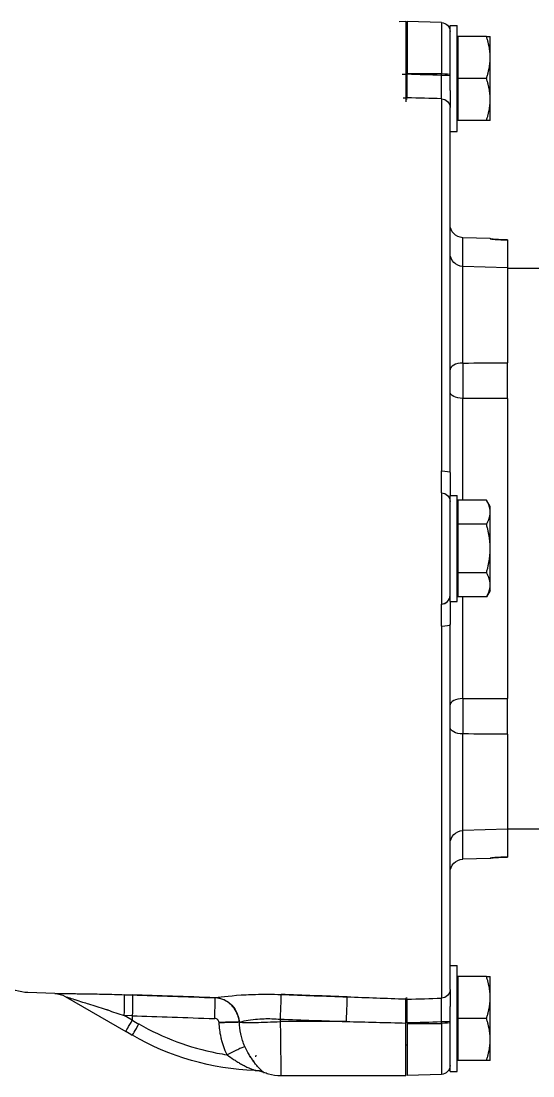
# Model space of a CAD drawing. Header units: millimetres. Extents: x 553637 to 584936, y 5008 to 53898.
# Drawn here: x 560118.2 to 560234.2, y 37612 to 37851 of the extents above; entities that cross this region are included whole.
import ezdxf

# ---------------------------------------------------------------- set-up
doc = ezdxf.new("R2010")
doc.units = ezdxf.units.MM
doc.header["$LTSCALE"] = 10
doc.header["$MEASUREMENT"] = 0
doc.layers.add('2', color=2, linetype='Continuous')

msp = doc.modelspace()

# ---------------------------------------------------------------- linework, layer by layer
at = {"layer": '2', "extrusion": (-1, 1.31047e-06, 1.33332e-29)}
for p, q in [((560203.9, 37850.93), (560205.41, 37850.99)), ((560205.71, 37850.91), (560205.71, 37839.11)), ((560213.48, 37850.63), (560205.71, 37850.91)), ((560213.48, 37850.63), (560213.48, 37839.09)), ((560215.41, 37835.27), (560215.41, 37849.99)), ((560215.41, 37849.99), (560217.01, 37849.99)), ((560217.01, 37825.99), (560217.01, 37849.99)), ((560217.01, 37846.69), (560217.16, 37846.84)), ((560223.66, 37847.49), (560217.16, 37847.49)), ((560217.16, 37847.49), (560217.16, 37828.49)), ((560224.51, 37828.49), (560224.51, 37847.49)), ((560205.41, 37843.99), (560205.71, 37843.99)), ((560204.52, 37838.97), (560205.41, 37838.99)), ((560205.71, 37839.11), (560205.71, 37839)), ((560205.71, 37839.11), (560213.48, 37839.09)), ((560213.48, 37838.77), (560213.48, 37839.09)), ((560223.66, 37837.99), (560217.16, 37837.99)), ((560205.41, 37833.55), (560205.41, 37832.72)), ((560205.41, 37833.39), (560205.71, 37833.39)), ((560213.48, 37833.38), (560213.48, 37749.07)), ((560215.41, 37748.73), (560215.41, 37831.41)), ((560217.01, 37829.29), (560217.16, 37829.14)), ((560223.66, 37828.49), (560217.16, 37828.49)), ((560215.41, 37825.99), (560217.01, 37825.99)), ((560218.3, 37773.5), (560218.3, 37801.91)), ((560224.48, 37801.69), (560218.3, 37801.91)), ((560224.48, 37801.69), (560224.48, 37801.66)), ((560228.41, 37801.4), (560226.89, 37801.45)), ((560228.41, 37801.4), (560228.41, 37773.58)), ((560228.41, 37795.05), (560218.3, 37795.41)), ((560228.41, 37794.99), (560243.41, 37794.99)), ((560218.29, 37770.63), (560218.29, 37770.63)), ((560218.3, 37742.46), (560218.3, 37765.5)), ((560228.41, 37765.49), (560228.41, 37697.48)), ((560213.48, 37744.09), (560213.48, 37744.11)), ((560213.48, 37744.09), (560213.48, 37718.89)), ((560215.41, 37719.49), (560215.41, 37743.49)), ((560215.41, 37743.49), (560217.01, 37743.49)), ((560217.01, 37719.49), (560217.01, 37743.49)), ((560217.16, 37742.46), (560217.16, 37720.52)), ((560223.66, 37742.46), (560217.16, 37742.46)), ((560224.51, 37740.99), (560223.66, 37742.46)), ((560224.51, 37739.71), (560224.51, 37740.99)), ((560217.01, 37740.19), (560217.16, 37740.34)), ((560224.51, 37723.26), (560224.51, 37739.71)), ((560223.66, 37736.97), (560217.16, 37736.97)), ((560223.66, 37726), (560217.16, 37726)), ((560217.01, 37722.79), (560217.16, 37722.64)), ((560224.51, 37721.99), (560223.66, 37720.52)), ((560224.51, 37721.99), (560224.51, 37723.26)), ((560215.41, 37719.49), (560217.01, 37719.49)), ((560223.66, 37720.52), (560217.16, 37720.52)), ((560218.3, 37697.47), (560218.3, 37720.52)), ((560213.48, 37718.86), (560213.48, 37718.89)), ((560215.41, 37631.56), (560215.41, 37714.24)), ((560213.48, 37713.9), (560213.48, 37629.59)), ((560218.3, 37661.06), (560218.3, 37689.47)), ((560228.41, 37689.4), (560228.41, 37661.58)), ((560228.41, 37667.92), (560218.3, 37667.57)), ((560228.41, 37667.99), (560243.41, 37667.99)), ((560224.48, 37661.28), (560218.3, 37661.06)), ((560224.48, 37661.31), (560224.48, 37661.28)), ((560226.89, 37661.52), (560228.41, 37661.58)), ((560215.41, 37636.99), (560217.01, 37636.99)), ((560217.01, 37612.99), (560217.01, 37636.99)), ((560217.01, 37633.69), (560217.16, 37633.84)), ((560223.66, 37634.49), (560217.16, 37634.49)), ((560217.16, 37634.49), (560217.16, 37615.49)), ((560224.51, 37615.49), (560224.51, 37634.49)), ((560125.85, 37630.64), (560119.75, 37630.85)), ((560128.18, 37629.97), (560141.92, 37622.04)), ((560141.59, 37630.39), (560143.42, 37630.33)), ((560192.54, 37629.88), (560192.54, 37629.88)), ((560205.41, 37629.58), (560205.41, 37628.75)), ((560205.71, 37629.58), (560205.41, 37629.58)), ((560215.41, 37612.99), (560215.41, 37627.7)), ((560141.57, 37625.67), (560141.57, 37625.67)), ((560141.57, 37625.67), (560141.57, 37625.67)), ((560143.4, 37624.61), (560141.57, 37625.67)), ((560143.4, 37625.61), (560141.57, 37625.67)), ((560143.4, 37625.61), (560143.4, 37624.61)), ((560176.9, 37624.84), (560176.93, 37624.31)), ((560191.86, 37624.31), (560176.93, 37624.31)), ((560205.71, 37623.98), (560205.71, 37623.86)), ((560205.71, 37623.86), (560213.48, 37623.88)), ((560205.71, 37623.86), (560205.71, 37612.07)), ((560213.48, 37623.88), (560213.48, 37624.21)), ((560213.48, 37623.88), (560213.48, 37612.34)), ((560223.66, 37624.99), (560217.16, 37624.99)), ((560205.41, 37618.99), (560205.71, 37618.99)), ((560171.42, 37616.34), (560171.44, 37616.72)), ((560217.01, 37616.29), (560217.16, 37616.14)), ((560223.66, 37615.49), (560217.16, 37615.49)), ((560171.31, 37613.18), (560171.4, 37613.17)), ((560205.41, 37611.99), (560177.08, 37611.99)), ((560213.48, 37612.34), (560205.71, 37612.07)), ((560215.41, 37612.99), (560217.01, 37612.99))]:
    msp.add_line(p, q, dxfattribs=at)
at = {"layer": '2', "extrusion": (3.3667e-22, 2.56909e-16, -1)}
for centre, radius, start, end in [((-560213.41, 37848.64), 2, 92.0001, 180.0001), ((-560218.41, 37804.91), 3, 272.0001, 0.0001), ((-560224.41, 37799.69), 2, 92.0001, 109.6216), ((-560218.41, 37798.4), 3, 272.0001, 0.0001), ((-560218.41, 37664.57), 3, 0.0001, 88.0001), ((-560218.41, 37658.07), 3, 0.0001, 88.0001), ((-560224.41, 37663.28), 2, 250.3767, 268.0001), ((-560125.68, 37625.64), 5, 92.0001, 120.0001), ((-560213.41, 37614.34), 2, 180.0001, 268.0001)]:
    msp.add_arc(centre, radius, start, end, dxfattribs=at)
at = {"layer": '2'}
msp.add_arc((560171.22, 37608.18), 5, 67.0169, 88.0001, dxfattribs=at)
at = {"layer": '2', "extrusion": (3.3667e-22, 2.56909e-16, -1)}
for centre, major_axis, ratio, start_param, end_param in [((560213.41, 37838.91), (-2, 0), 0.087156, 1.605703, 3.141593), ((560213.41, 37838.59), (-2, 0), 0.087156, 1.605703, 3.141593), ((560213.41, 37831.41), (-2, 0), 0.985436, 1.605703, 3.141593), ((560224.41, 37799.66), (-2, 0), 0.999556, 1.605703, 1.828845), ((560226.82, 37799.46), (-0.07, -2), 0.034875, 3.075038, 3.141593), ((560218.41, 37766.95), (-3, 0), 0.482962, -1.53589, 0), ((560213.41, 37748.73), (-2, 0), 0.170045, 1.605703, 3.141593), ((560213.41, 37742.12), (-2, 0), 0.996195, 1.605703, 3.141593), ((560213.41, 37742.1), (-2, 0), 0.996195, 1.605703, 3.141593), ((560218.41, 37691.02), (-3, 0), 0.518543, -1.53589, 0), ((560224.41, 37663.31), (-2, 0), 0.999556, 4.454254, 4.677482), ((560226.82, 37663.51), (-0.07, 2), 0.034875, 3.141593, 3.208147), ((560213.41, 37631.56), (-2, 0), 0.985436, 3.141593, 4.677482), ((560143.25, 37625.35), (-0.16, -5), 0.028528, 3.471744, 4.659065), ((560175.8, 37630.59), (-14.62, -1.16), 0.034766, 0.379245, 0.401784), ((560162.12, 37623.74), (1.03, -5.91), 0.927287, 3.364689, 4.804175), ((560118.19, 37580.54), (-874.96, 503.02), 0.050311, 1.570692, 1.572402), ((560163.02, 37623.8), (-4.99, -0.26), 0.051783, 1.582708, 2.597566), ((560169.45, 37624.15), (-2.4, -0.25), 0.109858, 0.738044, 0.749353), ((560213.41, 37624.38), (-2, 0), 0.087156, 3.141593, 4.677482), ((560213.41, 37624.06), (-2, 0), 0.087156, 3.141593, 4.677482), ((560171.32, 37616.34), (-0.12, -3.16), 0.000097, -0.19258, 0.000006), ((560171.03, 37608.33), (-3.16, -3.87), 0.951571, 2.469581, 2.860915)]:
    msp.add_ellipse(centre, major_axis=major_axis, ratio=ratio, start_param=start_param, end_param=end_param, dxfattribs=at)
at = {"layer": '2'}
for centre, major_axis, ratio, start_param, end_param in [((560218.41, 37771.95), (-3, 0), 0.518543, -1.53589, 0), ((560213.41, 37720.88), (-2, 0), 0.996195, 1.605703, 3.141593), ((560213.41, 37720.85), (-2, 0), 0.996195, 1.605703, 3.141593), ((560213.41, 37714.24), (-2, 0), 0.170045, 1.605703, 3.141593), ((560218.41, 37696.03), (-3, 0), 0.482962, -1.53589, 0), ((560141.42, 37625.41), (-0.16, -5), 0.02852, 1.624119, 3.064734), ((560162.03, 37624.71), (-0.17, -5), 0.008261, 1.623471, 3.061669), ((560176.9, 37624.53), (-0.21, -6), 0.001875, 3.317308, 4.660063), ((560191.86, 37623.99), (-0.21, -6), 0.001875, 3.316197, 4.660063), ((560141.88, 37621.99), (-875.95, 505.73), 0.000059, 4.710681, 4.712382), ((560171.14, 37608.24), (-3.13, -3.9), 0.979471, 3.414743, 3.792044)]:
    msp.add_ellipse(centre, major_axis=major_axis, ratio=ratio, start_param=start_param, end_param=end_param, dxfattribs=at)
for points, knots in [([(560205.41, 37850.99), (560205.41, 37850.99), (560205.41, 37850.65), (560205.41, 37849.37), (560205.41, 37848.43), (560205.41, 37846.15), (560205.41, 37844.87), (560205.41, 37842.05), (560205.41, 37840.54), (560205.41, 37838.99)], [1.946891, 1.946891, 1.946891, 1.946891, 2.454832, 2.454832, 2.962729, 2.962729, 3.428241, 3.428241, 3.893753, 3.893753, 3.893753, 3.893753]), ([(560205.41, 37838.99), (560205.41, 37838.34), (560205.41, 37837.69), (560205.41, 37836.48), (560205.41, 37835.92), (560205.41, 37834.94), (560205.41, 37834.53), (560205.41, 37833.89), (560205.41, 37833.67), (560205.41, 37833.55)], [0, 0, 0, 0, 0.1981354, 0.1981354, 0.3962669, 0.3962669, 0.5946698, 0.5946698, 0.7930927, 0.7930927, 0.7930927, 0.7930927]), ([(560205.71, 37833.61), (560205.71, 37833.72), (560205.71, 37833.93), (560205.71, 37834.55), (560205.71, 37834.97), (560205.71, 37835.96), (560205.71, 37836.53), (560205.71, 37837.74), (560205.71, 37838.36), (560205.71, 37839)], [-0.7877585, -0.7877585, -0.7877585, -0.7877585, -0.5964028, -0.5964028, -0.394162, -0.394162, -0.1916324, -0.1916324, 0, 0, 0, 0]), ([(560213.48, 37833.38), (560213.49, 37833.6), (560213.5, 37834.27), (560213.5, 37835.23), (560213.5, 37835.71), (560213.5, 37836.27), (560213.49, 37836.87), (560213.49, 37837.47), (560213.48, 37838.11), (560213.48, 37838.77)], [0, 0, 0, 0, 0.003915603, 0.003915603, 0.003915603, 0.005877859, 0.005877859, 0.005877859, 0.007831206, 0.007831206, 0.007831206, 0.007831206]), ([(560215.41, 37835.27), (560215.41, 37834.77), (560215.41, 37834.3), (560215.41, 37833.88), (560215.41, 37832.59), (560215.41, 37831.71), (560215.41, 37831.41)], [0.003491699, 0.003491699, 0.003491699, 0.003491699, 0.005218226, 0.005218226, 0.005218226, 0.01044066, 0.01044066, 0.01044066, 0.01044066]), ([(560226.89, 37801.45), (560226.24, 37801.48), (560225.62, 37801.52), (560225.18, 37801.56), (560225.18, 37801.56), (560225.17, 37801.56), (560225.17, 37801.56), (560224.73, 37801.6), (560224.48, 37801.64), (560224.48, 37801.66)], [0, 0, 0, 0, 0.00192262, 0.00192262, 0.00192262, 0.001940128, 0.001940128, 0.001940128, 0.003880255, 0.003880255, 0.003880255, 0.003880255]), ([(560224.85, 37801.61), (560224.85, 37801.61), (560224.85, 37801.61), (560224.86, 37801.61), (560224.87, 37801.6), (560224.93, 37801.6), (560224.98, 37801.59), (560225.13, 37801.57), (560225.24, 37801.56), (560225.52, 37801.54), (560225.7, 37801.52), (560226.09, 37801.5), (560226.32, 37801.48), (560226.66, 37801.47), (560226.78, 37801.46), (560226.9, 37801.46)], [3.004142, 3.004142, 3.004142, 3.004142, 3.065099, 3.065099, 3.314489, 3.314489, 3.702731, 3.702731, 4.257797, 4.257797, 4.90768, 4.90768, 5.611307, 5.611307, 5.963654, 5.963654, 5.963654, 5.963654]), ([(560225.28, 37801.56), (560225.31, 37801.56), (560225.34, 37801.55), (560225.52, 37801.54), (560225.7, 37801.52), (560226.09, 37801.5), (560226.32, 37801.48), (560226.66, 37801.47), (560226.78, 37801.46), (560226.9, 37801.46)], [4.118155, 4.118155, 4.118155, 4.118155, 4.257202, 4.257202, 4.905855, 4.905855, 5.611066, 5.611066, 5.962972, 5.962972, 5.962972, 5.962972]), ([(560218.3, 37773.5), (560218.29, 37772.3), (560218.29, 37770.92), (560218.29, 37769.52), (560218.29, 37768.82), (560218.29, 37768.12), (560218.29, 37767.44), (560218.29, 37766.76), (560218.3, 37766.12), (560218.3, 37765.5)], [0, 0, 0, 0, 0.004177435, 0.004177435, 0.004177435, 0.006266153, 0.006266153, 0.006266153, 0.00835487, 0.00835487, 0.00835487, 0.00835487]), ([(560228.41, 37765.49), (560228.41, 37766.1), (560228.41, 37766.74), (560228.41, 37768.12), (560228.41, 37768.84), (560228.41, 37770.28), (560228.41, 37770.99), (560228.41, 37772.35), (560228.41, 37772.99), (560228.41, 37773.58)], [0, 0, 0, 0, 0.2084521, 0.2084521, 0.4245171, 0.4245171, 0.6408669, 0.6408669, 0.849582, 0.849582, 0.849582, 0.849582]), ([(560213.48, 37744.11), (560213.49, 37744.23), (560213.5, 37744.79), (560213.5, 37745.67), (560213.5, 37746.11), (560213.49, 37746.64), (560213.49, 37747.22), (560213.49, 37747.79), (560213.48, 37748.42), (560213.48, 37749.07)], [0, 0, 0, 0, 0.003915603, 0.003915603, 0.003915603, 0.005877859, 0.005877859, 0.005877859, 0.007831206, 0.007831206, 0.007831206, 0.007831206]), ([(560215.41, 37748.73), (560215.41, 37747.86), (560215.41, 37747.03), (560215.41, 37746.26), (560215.41, 37746.01), (560215.41, 37745.76), (560215.41, 37745.52), (560215.41, 37745.04), (560215.41, 37744.6), (560215.41, 37744.21), (560215.41, 37743.94), (560215.41, 37743.7), (560215.41, 37743.49)], [0, 0, 0, 0, 0.002606128, 0.002606128, 0.002606128, 0.003476335, 0.003476335, 0.003476335, 0.005216581, 0.005216581, 0.005216581, 0.006371956, 0.006371956, 0.006371956, 0.006371956]), ([(560215.41, 37719.49), (560215.41, 37719.27), (560215.41, 37719.03), (560215.41, 37718.77), (560215.41, 37717.59), (560215.41, 37715.98), (560215.41, 37714.24)], [0.004072449, 0.004072449, 0.004072449, 0.004072449, 0.005218226, 0.005218226, 0.005218226, 0.01044066, 0.01044066, 0.01044066, 0.01044066]), ([(560213.48, 37713.9), (560213.49, 37715.21), (560213.5, 37716.41), (560213.5, 37717.3), (560213.5, 37717.74), (560213.49, 37718.11), (560213.49, 37718.37), (560213.49, 37718.64), (560213.48, 37718.8), (560213.48, 37718.86)], [0, 0, 0, 0, 0.003915603, 0.003915603, 0.003915603, 0.005877859, 0.005877859, 0.005877859, 0.007831206, 0.007831206, 0.007831206, 0.007831206]), ([(560218.3, 37697.47), (560218.29, 37696.24), (560218.29, 37694.85), (560218.29, 37693.45), (560218.29, 37692.75), (560218.29, 37692.04), (560218.29, 37691.38), (560218.29, 37690.71), (560218.3, 37690.07), (560218.3, 37689.47)], [0, 0, 0, 0, 0.004177435, 0.004177435, 0.004177435, 0.006266153, 0.006266153, 0.006266153, 0.008354871, 0.008354871, 0.008354871, 0.008354871]), ([(560228.41, 37689.4), (560228.41, 37689.99), (560228.41, 37690.62), (560228.41, 37691.98), (560228.41, 37692.69), (560228.41, 37694.13), (560228.41, 37694.85), (560228.41, 37696.23), (560228.41, 37696.88), (560228.41, 37697.48)], [0, 0, 0, 0, 0.2084463, 0.2084463, 0.4245171, 0.4245171, 0.640861, 0.640861, 0.849582, 0.849582, 0.849582, 0.849582]), ([(560224.48, 37661.31), (560224.48, 37661.33), (560224.73, 37661.37), (560225.17, 37661.41), (560225.17, 37661.41), (560225.18, 37661.41), (560225.18, 37661.41), (560225.62, 37661.45), (560226.24, 37661.49), (560226.89, 37661.52)], [0, 0, 0, 0, 0.001941506, 0.001941506, 0.001941506, 0.001959035, 0.001959035, 0.001959035, 0.003883013, 0.003883013, 0.003883013, 0.003883013]), ([(560226.9, 37661.51), (560226.66, 37661.51), (560226.43, 37661.49), (560225.99, 37661.47), (560225.77, 37661.45), (560225.4, 37661.42), (560225.23, 37661.41), (560225.04, 37661.39), (560224.99, 37661.38), (560224.91, 37661.37), (560224.89, 37661.37), (560224.86, 37661.37), (560224.85, 37661.37), (560224.85, 37661.37)], [0, 0, 0, 0, 0.699143, 0.699143, 1.412896, 1.412896, 2.142269, 2.142269, 2.470696, 2.470696, 2.772302, 2.772302, 2.955881, 2.955881, 2.955881, 2.955881]), ([(560119.75, 37630.85), (560118.8, 37630.88), (560117.84, 37631.06), (560116.05, 37631.65), (560115.19, 37632.08), (560113.63, 37633.16), (560112.93, 37633.81), (560111.74, 37635.28), (560111.24, 37636.1), (560110.51, 37637.84), (560110.27, 37638.78), (560110.15, 37639.8), (560110.14, 37639.89), (560110.14, 37639.97)], [0, 0, 0, 0, 2.853609, 2.853609, 5.684101, 5.684101, 8.514313, 8.514313, 11.346228, 11.346228, 14.176704, 14.176704, 14.438353, 14.438353, 14.438353, 14.438353]), ([(560125.85, 37630.64), (560125.85, 37630.64), (560125.94, 37630.64), (560126.1, 37630.64), (560126.2, 37630.64), (560126.33, 37630.64), (560126.49, 37630.64), (560126.56, 37630.64), (560126.64, 37630.64), (560126.72, 37630.64), (560127.18, 37630.64), (560127.74, 37630.64), (560128.33, 37630.64), (560128.38, 37630.64), (560128.43, 37630.64), (560128.48, 37630.64), (560129.13, 37630.63), (560129.82, 37630.63), (560130.52, 37630.62), (560131.05, 37630.62), (560131.58, 37630.61), (560132.12, 37630.61), (560132.3, 37630.6), (560132.49, 37630.6), (560132.67, 37630.6), (560134.13, 37630.58), (560135.61, 37630.55), (560137.1, 37630.52), (560138.59, 37630.48), (560140.1, 37630.44), (560141.59, 37630.39)], [0, 0, 0, 0, 0.0625, 0.0625, 0.0625, 0.1046312, 0.1046312, 0.1046312, 0.125, 0.125, 0.125, 0.2402064, 0.2402064, 0.2402064, 0.25, 0.25, 0.25, 0.375, 0.375, 0.375, 0.4679999, 0.4679999, 0.4679999, 0.5, 0.5, 0.5, 0.75, 0.75, 0.75, 0.9999975, 0.9999975, 0.9999975, 0.9999975]), ([(560215.41, 37631.56), (560215.41, 37631.41), (560215.41, 37631.12), (560215.41, 37630.71), (560215.41, 37630.57), (560215.41, 37630.41), (560215.41, 37630.25), (560215.41, 37629.91), (560215.41, 37629.53), (560215.41, 37629.1), (560215.41, 37628.67), (560215.41, 37628.2), (560215.41, 37627.7)], [0, 0, 0, 0, 0.002606128, 0.002606128, 0.002606128, 0.003476335, 0.003476335, 0.003476335, 0.005216581, 0.005216581, 0.005216581, 0.006952669, 0.006952669, 0.006952669, 0.006952669]), ([(560128.18, 37629.97), (560128.18, 37629.97), (560128.39, 37629.9), (560128.71, 37629.81), (560128.77, 37629.79), (560128.84, 37629.77), (560128.91, 37629.75), (560129.3, 37629.62), (560129.77, 37629.47), (560130.28, 37629.32), (560130.32, 37629.3), (560130.36, 37629.29), (560130.4, 37629.28), (560130.96, 37629.1), (560131.54, 37628.92), (560132.14, 37628.73), (560132.58, 37628.59), (560133.03, 37628.44), (560133.49, 37628.3), (560133.65, 37628.25), (560133.8, 37628.2), (560133.96, 37628.15), (560135.2, 37627.75), (560136.46, 37627.34), (560137.73, 37626.93), (560139.01, 37626.51), (560140.29, 37626.09), (560141.57, 37625.67)], [0.0000017, 0.0000017, 0.0000017, 0.0000017, 0.1047114, 0.1047114, 0.1047114, 0.1250017, 0.1250017, 0.1250017, 0.2402152, 0.2402152, 0.2402152, 0.2500017, 0.2500017, 0.2500017, 0.3750017, 0.3750017, 0.3750017, 0.4680061, 0.4680061, 0.4680061, 0.5000017, 0.5000017, 0.5000017, 0.7500017, 0.7500017, 0.7500017, 1, 1, 1, 1]), ([(560143.42, 37630.33), (560143.46, 37630.23), (560143.47, 37629.69), (560143.47, 37628.83), (560143.46, 37627.98), (560143.44, 37626.81), (560143.4, 37625.61)], [0.0000001, 0.0000001, 0.0000001, 0.0000001, 0.5, 0.5, 0.5, 1, 1, 1, 1]), ([(560167.66, 37624.14), (560167.56, 37625.29), (560167.14, 37626.42), (560166.47, 37627.33), (560166.3, 37627.57), (560166.11, 37627.78), (560165.91, 37627.99), (560164.92, 37629), (560163.58, 37629.61), (560162.21, 37629.7)], [0.0000008, 0.0000008, 0.0000008, 0.0000008, 0.3990756, 0.3990756, 0.3990756, 0.5000008, 0.5000008, 0.5000008, 1, 1, 1, 1]), ([(560162.33, 37629.72), (560163.67, 37629.93), (560166.16, 37630.23), (560169.23, 37630.38), (560169.9, 37630.41), (560170.59, 37630.44), (560171.3, 37630.46), (560173.15, 37630.51), (560175.14, 37630.5), (560177.11, 37630.43)], [0, 0, 0, 0, 0.561717, 0.561717, 0.561717, 0.682997, 0.682997, 0.682997, 1, 1, 1, 1]), ([(560205.41, 37623.97), (560205.41, 37624.63), (560205.41, 37625.28), (560205.41, 37626.49), (560205.41, 37627.05), (560205.41, 37628.03), (560205.41, 37628.44), (560205.41, 37629.08), (560205.41, 37629.3), (560205.41, 37629.42)], [0, 0, 0, 0, 0.1982751, 0.1982751, 0.3965733, 0.3965733, 0.5951457, 0.5951457, 0.7937206, 0.7937206, 0.7937206, 0.7937206]), ([(560205.71, 37623.98), (560205.71, 37624.61), (560205.71, 37625.23), (560205.71, 37626.44), (560205.71, 37627.01), (560205.71, 37628), (560205.71, 37628.42), (560205.71, 37629.04), (560205.71, 37629.25), (560205.71, 37629.36)], [-0.7877585, -0.7877585, -0.7877585, -0.7877585, -0.5964009, -0.5964009, -0.394162, -0.394162, -0.1916304, -0.1916304, 0, 0, 0, 0]), ([(560213.48, 37624.21), (560213.49, 37625.53), (560213.5, 37626.78), (560213.5, 37627.74), (560213.5, 37628.22), (560213.49, 37628.64), (560213.49, 37628.95), (560213.49, 37629.26), (560213.48, 37629.48), (560213.48, 37629.59)], [0, 0, 0, 0, 0.003915603, 0.003915603, 0.003915603, 0.005877859, 0.005877859, 0.005877859, 0.007831206, 0.007831206, 0.007831206, 0.007831206]), ([(560138.49, 37626.68), (560138.24, 37626.76), (560137.98, 37626.85), (560137.73, 37626.93), (560137.61, 37626.97), (560137.48, 37627.01), (560137.36, 37627.05)], [0.72550993, 0.72550993, 0.72550993, 0.72550993, 0.77493015, 0.77493015, 0.77493015, 0.79942022, 0.79942022, 0.79942022, 0.79942022]), ([(560141.92, 37622.04), (560141.92, 37622.04), (560142.08, 37622.31), (560142.35, 37622.78), (560142.62, 37623.25), (560143.01, 37623.92), (560143.4, 37624.61)], [0, 0, 0, 0, 0.5, 0.5, 0.5, 1, 1, 1, 1]), ([(560143.41, 37621.18), (560143.41, 37621.18), (560143.57, 37621.45), (560143.84, 37621.92), (560144.11, 37622.39), (560144.5, 37623.06), (560144.9, 37623.75)], [0, 0, 0, 0, 0.5, 0.5, 0.5, 1, 1, 1, 1]), ([(560144.9, 37623.75), (560150.39, 37620.59), (560156.39, 37618.36), (560162.58, 37617.17), (560163.35, 37617.02), (560164.12, 37616.89), (560164.89, 37616.77)], [-0.000001, -0.000001, -0.000001, -0.000001, 0.889306, 0.889306, 0.889306, 1, 1, 1, 1]), ([(560163.07, 37624.06), (560163.06, 37624.26), (560162.99, 37624.44), (560162.87, 37624.6), (560162.83, 37624.63), (560162.8, 37624.67), (560162.76, 37624.7), (560162.59, 37624.87), (560162.34, 37624.97), (560162.08, 37624.98)], [0, 0, 0, 0, 0.399057, 0.399057, 0.399057, 0.5, 0.5, 0.5, 1, 1, 1, 1]), ([(560167.66, 37624.14), (560167.29, 37624.17), (560166.65, 37624.18), (560165.84, 37624.17), (560165.03, 37624.15), (560164.05, 37624.12), (560163.07, 37624.06)], [0, 0, 0, 0, 0.5, 0.5, 0.5, 1, 1, 1, 1]), ([(560164.89, 37616.77), (560164.26, 37618.03), (560163.88, 37619.22), (560163.61, 37620.31), (560163.58, 37620.44), (560163.55, 37620.56), (560163.52, 37620.69), (560163.26, 37621.89), (560163.12, 37622.97), (560163.07, 37624.06)], [0.0000008, 0.0000008, 0.0000008, 0.0000008, 0.4486255, 0.4486255, 0.4486255, 0.5, 0.5, 0.5, 1, 1, 1, 1]), ([(560168.91, 37618.64), (560168.49, 37619.54), (560168.23, 37620.42), (560168.04, 37621.24), (560168.02, 37621.34), (560168, 37621.43), (560167.98, 37621.53), (560167.8, 37622.44), (560167.7, 37623.29), (560167.66, 37624.14)], [0, 0, 0, 0, 0.4485845, 0.4485845, 0.4485845, 0.4999862, 0.4999862, 0.4999862, 0.9999862, 0.9999862, 0.9999862, 0.9999862]), ([(560167.68, 37624.15), (560168.41, 37624.39), (560169.72, 37624.68), (560171.35, 37624.83), (560171.95, 37624.89), (560172.59, 37624.93), (560173.26, 37624.95), (560174.42, 37624.98), (560175.66, 37624.95), (560176.9, 37624.84)], [0, 0, 0, 0, 0.4999998, 0.4999998, 0.4999998, 0.6830049, 0.6830049, 0.6830049, 0.9999998, 0.9999998, 0.9999998, 0.9999998]), ([(560167.68, 37624.15), (560168.42, 37624.09), (560169.72, 37624.08), (560171.35, 37624.1), (560172.99, 37624.13), (560174.96, 37624.2), (560176.93, 37624.31)], [0, 0, 0, 0, 0.5, 0.5, 0.5, 1, 1, 1, 1]), ([(560176.93, 37624.31), (560176.95, 37622.66), (560176.97, 37621.04), (560176.99, 37619.54), (560177.01, 37618.05), (560177.02, 37616.69), (560177.04, 37615.56), (560177.05, 37614.42), (560177.06, 37613.52), (560177.07, 37612.91), (560177.07, 37612.59), (560177.07, 37612.36), (560177.08, 37612.2), (560177.08, 37612.06), (560177.08, 37611.99), (560177.08, 37611.99)], [0, 0, 0, 0, 0.125, 0.125, 0.125, 0.25, 0.25, 0.25, 0.375, 0.375, 0.375, 0.4400823, 0.4400823, 0.4400823, 0.4999758, 0.4999758, 0.4999758, 0.4999758]), ([(560205.41, 37611.99), (560205.41, 37611.99), (560205.41, 37612.32), (560205.41, 37613.6), (560205.41, 37614.54), (560205.41, 37616.82), (560205.41, 37618.1), (560205.41, 37620.91), (560205.41, 37622.43), (560205.41, 37623.97)], [1.946406, 1.946406, 1.946406, 1.946406, 2.454349, 2.454349, 2.962246, 2.962246, 3.427529, 3.427529, 3.892812, 3.892812, 3.892812, 3.892812]), ([(560168.91, 37618.64), (560168.56, 37618.51), (560167.99, 37618.26), (560167.28, 37617.93), (560166.57, 37617.6), (560165.74, 37617.19), (560164.89, 37616.77)], [0.0000035, 0.0000035, 0.0000035, 0.0000035, 0.5, 0.5, 0.5, 0.9999994, 0.9999994, 0.9999994, 0.9999994]), ([(560173.04, 37612.89), (560172.9, 37613.01), (560172.66, 37613.22), (560172.42, 37613.46), (560172.31, 37613.57), (560172.19, 37613.69), (560172.07, 37613.82), (560171.87, 37614.03), (560171.67, 37614.26), (560171.47, 37614.51), (560171.29, 37614.73), (560171.11, 37614.96), (560170.93, 37615.2), (560170.75, 37615.44), (560170.57, 37615.7), (560170.4, 37615.97), (560170.21, 37616.25), (560170.03, 37616.54), (560169.86, 37616.84), (560169.52, 37617.42), (560169.2, 37618.03), (560168.91, 37618.64)], [0.0000006, 0.0000006, 0.0000006, 0.0000006, 0.1723972, 0.1723972, 0.1723972, 0.25, 0.25, 0.25, 0.3820873, 0.3820873, 0.3820873, 0.5, 0.5, 0.5, 0.6208509, 0.6208509, 0.6208509, 0.75, 0.75, 0.75, 1, 1, 1, 1]), ([(560164.89, 37616.77), (560165.39, 37616.39), (560165.92, 37616.01), (560166.46, 37615.65), (560166.75, 37615.47), (560167.03, 37615.28), (560167.32, 37615.11), (560167.59, 37614.95), (560167.86, 37614.79), (560168.14, 37614.64), (560168.41, 37614.49), (560168.67, 37614.35), (560168.94, 37614.21), (560169.24, 37614.06), (560169.54, 37613.92), (560169.82, 37613.79), (560169.99, 37613.72), (560170.16, 37613.65), (560170.32, 37613.58), (560170.42, 37613.54), (560170.51, 37613.5), (560170.6, 37613.47), (560170.84, 37613.37), (560171.06, 37613.29), (560171.21, 37613.24)], [0, 0, 0, 0, 0.25, 0.25, 0.25, 0.3792575, 0.3792575, 0.3792575, 0.5, 0.5, 0.5, 0.6175873, 0.6175873, 0.6175873, 0.75, 0.75, 0.75, 0.8279116, 0.8279116, 0.8279116, 0.875, 0.875, 0.875, 0.9999994, 0.9999994, 0.9999994, 0.9999994]), ([(560170.09, 37616.45), (560170.21, 37616.26), (560170.33, 37616.07), (560170.45, 37615.89), (560170.61, 37615.65), (560170.77, 37615.42), (560170.93, 37615.2), (560171.01, 37615.09), (560171.08, 37614.99), (560171.16, 37614.9)], [0.4500456, 0.4500456, 0.4500456, 0.4500456, 0.53411, 0.53411, 0.53411, 0.6435903, 0.6435903, 0.6435903, 0.6935447, 0.6935447, 0.6935447, 0.6935447]), ([(560168.05, 37614.69), (560168.08, 37614.67), (560168.11, 37614.65), (560168.14, 37614.64), (560168.16, 37614.62), (560168.19, 37614.61), (560168.21, 37614.6)], [0.48648819, 0.48648819, 0.48648819, 0.48648819, 0.5, 0.5, 0.5, 0.51053436, 0.51053436, 0.51053436, 0.51053436]), ([(560177.08, 37611.99), (560176.13, 37611.99), (560175.17, 37612.12), (560173.89, 37612.5), (560173.53, 37612.63), (560173.17, 37612.78)], [0, 0, 0, 0, 2.850538, 2.850538, 4.001053, 4.001053, 4.001053, 4.001053])]:
    msp.add_open_spline(points, degree=3, knots=knots, dxfattribs=at)
for points, weights in [([(560223.66, 37847.49), (560224.51, 37847.49), (560224.51, 37847.49)], [1.63474294295, 1.76119074964, 1.76119074964]), ([(560224.51, 37842.74), (560224.51, 37844.94), (560223.66, 37847.49)], [1.76119074964, 1.76119074964, 1.63474294295]), ([(560223.66, 37837.99), (560224.51, 37840.53), (560224.51, 37842.74)], [1.63474294295, 1.76119074964, 1.76119074964]), ([(560224.51, 37833.24), (560224.51, 37835.44), (560223.66, 37837.99)], [1.76119074964, 1.76119074964, 1.63474294295]), ([(560223.66, 37828.49), (560224.51, 37831.03), (560224.51, 37833.24)], [1.63474294295, 1.76119074964, 1.76119074964]), ([(560224.51, 37828.49), (560224.51, 37828.49), (560223.66, 37828.49)], [1.76119074964, 1.76119074964, 1.63474294295]), ([(560224.51, 37739.71), (560224.51, 37740.99), (560223.66, 37742.46)], [1.76119074964, 1.76119074964, 1.63474294295]), ([(560223.66, 37736.97), (560224.51, 37738.44), (560224.51, 37739.71)], [1.63474294295, 1.76119074964, 1.76119074964]), ([(560224.51, 37731.49), (560224.51, 37734.03), (560223.66, 37736.97)], [1.76119074964, 1.76119074964, 1.63474294295]), ([(560223.66, 37726), (560224.51, 37728.94), (560224.51, 37731.49)], [1.63474294295, 1.76119074964, 1.76119074964]), ([(560224.51, 37723.26), (560224.51, 37724.53), (560223.66, 37726)], [1.76119074964, 1.76119074964, 1.63474294295]), ([(560223.66, 37720.52), (560224.51, 37721.99), (560224.51, 37723.26)], [1.63474294295, 1.76119074964, 1.76119074964]), ([(560223.66, 37634.49), (560224.51, 37634.49), (560224.51, 37634.49)], [1.63474294295, 1.76119074964, 1.76119074964]), ([(560224.51, 37629.74), (560224.51, 37631.94), (560223.66, 37634.49)], [1.76119074964, 1.76119074964, 1.63474294295]), ([(560223.66, 37624.99), (560224.51, 37627.53), (560224.51, 37629.74)], [1.63474294295, 1.76119074964, 1.76119074964]), ([(560224.51, 37620.24), (560224.51, 37622.44), (560223.66, 37624.99)], [1.76119074964, 1.76119074964, 1.63474294295]), ([(560223.66, 37615.49), (560224.51, 37618.03), (560224.51, 37620.24)], [1.63474294295, 1.76119074964, 1.76119074964]), ([(560224.51, 37615.49), (560224.51, 37615.49), (560223.66, 37615.49)], [1.76119074964, 1.76119074964, 1.63474294295])]:
    msp.add_rational_spline(points, weights, degree=2, dxfattribs=at)
for points in [[(560205.71, 37839), (560208.3, 37838.92), (560210.89, 37838.84), (560213.48, 37838.77)], [(560205.41, 37833.55), (560205.21, 37833.55), (560205.01, 37833.54), (560204.81, 37833.53)], [(560213.48, 37833.38), (560210.89, 37833.46), (560208.3, 37833.53), (560205.71, 37833.61)], [(560226.9, 37801.46), (560227.4, 37801.44), (560227.9, 37801.42), (560228.41, 37801.4)], [(560228.41, 37801.4), (560228.41, 37801.4), (560228.41, 37801.4), (560228.41, 37801.4)], [(560218.3, 37773.5), (560221.67, 37773.53), (560225.04, 37773.55), (560228.41, 37773.58)], [(560228.41, 37765.49), (560225.04, 37765.49), (560221.67, 37765.49), (560218.3, 37765.5)], [(560218.3, 37697.47), (560221.67, 37697.48), (560225.04, 37697.48), (560228.41, 37697.48)], [(560228.41, 37689.4), (560225.04, 37689.42), (560221.67, 37689.44), (560218.3, 37689.47)], [(560228.41, 37661.57), (560227.9, 37661.55), (560227.4, 37661.53), (560226.9, 37661.51)], [(560228.41, 37661.58), (560228.41, 37661.57), (560228.41, 37661.57), (560228.41, 37661.57)], [(560162.21, 37629.7), (560155.63, 37629.92), (560149.25, 37630.14), (560143.42, 37630.33)], [(560143.42, 37630.33), (560149.25, 37630.14), (560155.63, 37629.92), (560162.21, 37629.7)], [(560154.07, 37629.97), (560154.07, 37629.97), (560154.07, 37629.97), (560154.07, 37629.97)], [(560168.55, 37630.34), (560168.55, 37630.34), (560168.55, 37630.34), (560168.55, 37630.34)], [(560192.07, 37629.9), (560187.09, 37630.07), (560182.1, 37630.25), (560177.11, 37630.43)], [(560177.11, 37630.43), (560182.1, 37630.25), (560187.09, 37630.07), (560192.07, 37629.9)], [(560192.07, 37629.9), (560196.52, 37629.74), (560200.96, 37629.58), (560205.41, 37629.42)], [(560205.71, 37629.36), (560208.3, 37629.44), (560210.89, 37629.52), (560213.48, 37629.59)], [(560143.4, 37625.61), (560149.19, 37625.42), (560155.54, 37625.2), (560162.08, 37624.98)], [(560176.9, 37624.84), (560181.88, 37624.66), (560186.86, 37624.48), (560191.86, 37624.31)], [(560191.86, 37624.31), (560196.38, 37624.19), (560200.89, 37624.08), (560205.41, 37623.97)], [(560213.48, 37624.21), (560210.89, 37624.13), (560208.3, 37624.05), (560205.71, 37623.98)], [(560171.2, 37613.18), (560161.49, 37613.54), (560151.88, 37616.29), (560143.41, 37621.18)], [(560171.31, 37613.18), (560171.28, 37613.18), (560171.24, 37613.18), (560171.2, 37613.18)], [(560171.32, 37613.2), (560171.29, 37613.21), (560171.25, 37613.22), (560171.21, 37613.24)], [(560171.32, 37613.2), (560171.32, 37613.2), (560171.32, 37613.2), (560171.32, 37613.2)], [(560171.4, 37613.17), (560171.4, 37613.17), (560171.37, 37613.18), (560171.32, 37613.2)], [(560173.12, 37612.82), (560173.1, 37612.84), (560173.07, 37612.86), (560173.04, 37612.89)], [(560173.12, 37612.82), (560173.15, 37612.8), (560173.17, 37612.78), (560173.17, 37612.78)], [(560173.17, 37612.78), (560173.17, 37612.78), (560173.16, 37612.79), (560173.12, 37612.82)]]:
    msp.add_open_spline(points, degree=3, dxfattribs=at)

doc.saveas('drawing.dxf')
